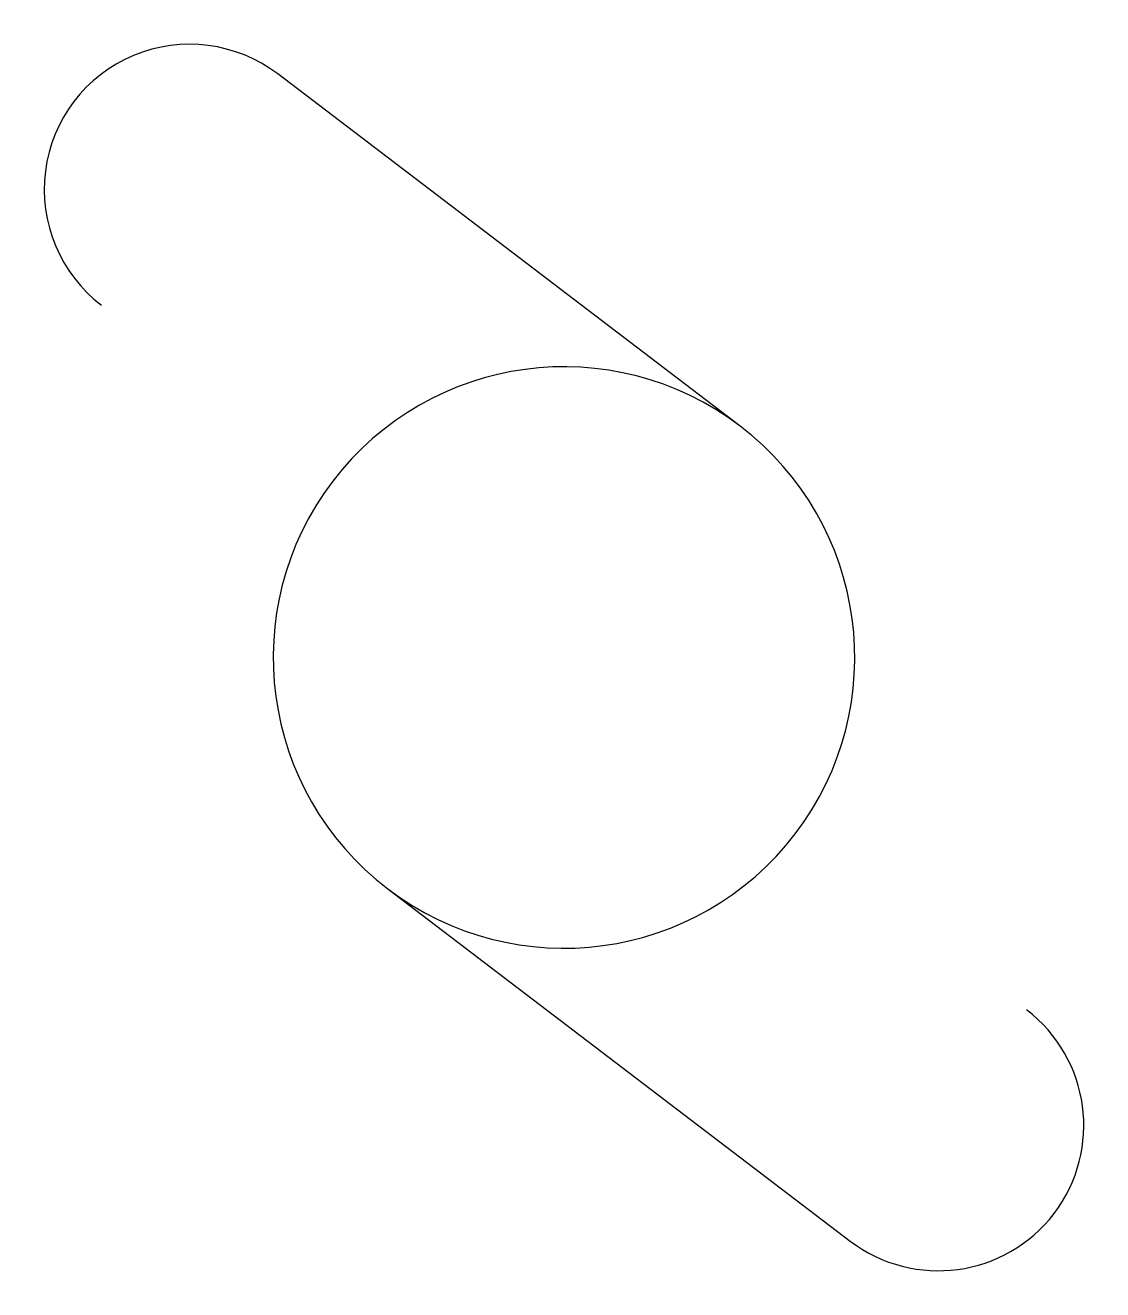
# Model space of a CAD drawing. Extents: x -0.69 to 0.69, y -0.81 to 0.81.
import ezdxf

# ---------------------------------------------------------------- set-up
doc = ezdxf.new("R2010")
doc.units = 0
doc.header["$MEASUREMENT"] = 0
doc.layers.add('SEPTICAD', color=7, linetype='CONTINUOUS')

msp = doc.modelspace()

# ---------------------------------------------------------------- linework, layer by layer
at = {"layer": 'SEPTICAD'}
for p, q in [((0.2247, 0.2949), (-0.3651, 0.7444)), ((-0.2247, -0.2949), (0.3651, -0.7444))]:
    msp.add_line(p, q, dxfattribs=at)
for centre, major_axis, start_param, end_param in [((-0.4775, 0.5969), (0.0248, -0.1837), 2.356194, 5.497787), ((0, 0), (-0.3675, -0.0496), 5.497787, 11.780972), ((0.4775, -0.5969), (0.0248, -0.1837), -0.785398, 2.356194)]:
    msp.add_ellipse(centre, major_axis=major_axis, ratio=1, start_param=start_param, end_param=end_param, dxfattribs=at)

doc.saveas('drawing.dxf')
